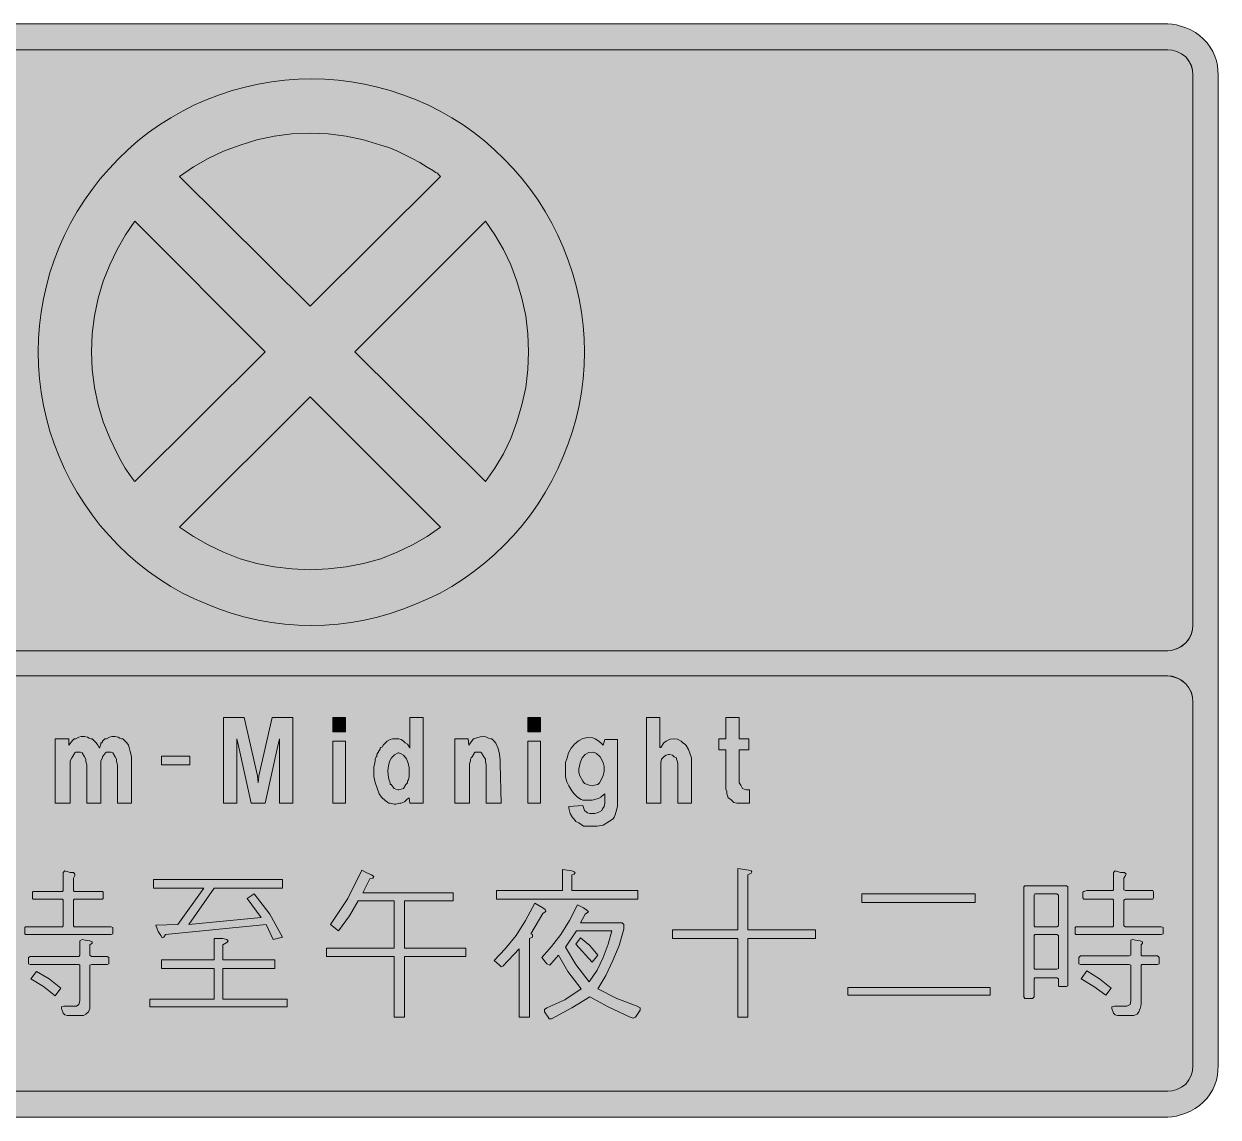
# Model space of a CAD drawing. Header units: metres. Extents: x 76 to 493, y 11 to 261.
# Drawn here: x 219.6 to 493, y 11 to 261.2 of the extents above; entities that cross this region are included whole.
import ezdxf

# ---------------------------------------------------------------- set-up
doc = ezdxf.new("R2010")
doc.units = ezdxf.units.M
for name, color, linetype, true_color in [('FILL_BLACK_000000', 7, 'Continuous', 0x000000), ('FILL_PINK_E1E1E1', 7, 'Continuous', 0xe1e1e1), ('FILL_WHITE_FFFFFF', 7, 'Continuous', 0xffffff), ('FILL_YELLOW_FFFF00', 7, 'Continuous', 0xffff00)]:
    doc.layers.add(name, color=color, linetype=linetype, true_color=true_color)

msp = doc.modelspace()

# ---------------------------------------------------------------- hatches: boundary and pattern name
at = {"layer": 'FILL_BLACK_000000', "true_color": 0x000000}
h = msp.add_hatch(color=7, dxfattribs=at)
h.dxf.hatch_style = 1
h.paths.add_polyline_path([(76.53, 251.76), (76.79, 252.88), (77.15, 253.96), (77.63, 255), (78.22, 255.99), (78.92, 256.91), (79.74, 257.76), (80.58, 258.53), (81.49, 259.21), (82.45, 259.79), (83.48, 260.28), (84.55, 260.67), (85.66, 260.95), (86.82, 261.12), (88.02, 261.18), (481.5, 261.18), (482.48, 261.12), (483.5, 260.93), (485.64, 260.28), (486.79, 259.81), (487.82, 259.22), (488.75, 258.53), (489.6, 257.76), (490.48, 256.81), (491.22, 255.85), (491.83, 254.85), (492.3, 253.8), (492.64, 252.72), (492.86, 251.64), (493.02, 249.48), (493.02, 22.68), (492.86, 20.59), (492.64, 19.47), (492.3, 18.36), (491.83, 17.31), (491.22, 16.31), (490.48, 15.35), (489.6, 14.4), (488.73, 13.63), (487.76, 12.94), (486.71, 12.35), (485.64, 11.88), (483.5, 11.23), (482.48, 11.04), (481.5, 10.98), (88.02, 10.98), (86.94, 11.04), (85.86, 11.23), (83.7, 11.88), (82.63, 12.35), (81.59, 12.94), (80.61, 13.63), (79.74, 14.4), (78.86, 15.35), (78.12, 16.31), (77.51, 17.31), (77.04, 18.36), (76.7, 19.44), (76.48, 20.52), (76.32, 22.68), (76.32, 249.48), (76.37, 250.63), (76.53, 251.76)])
h.paths.add_polyline_path([(85.82, 111.53), (84.78, 110.97), (83.88, 110.16), (83.07, 109.26), (82.51, 108.23), (82.18, 107.12), (82.08, 106.02), (82.08, 22.68), (82.18, 21.6), (82.51, 20.54), (83.07, 19.52), (83.88, 18.54), (84.78, 17.83), (85.82, 17.33), (86.92, 17.02), (88.02, 16.92), (481.5, 16.92), (482.5, 17.02), (483.57, 17.33), (484.64, 17.83), (485.64, 18.54), (486.35, 19.52), (486.86, 20.54), (487.16, 21.6), (487.26, 22.68), (487.26, 106.02), (487.16, 107.12), (486.86, 108.23), (486.35, 109.26), (485.64, 110.16), (484.64, 110.97), (483.57, 111.53), (482.5, 111.86), (481.5, 111.96), (88.02, 111.96), (86.92, 111.86), (85.82, 111.53)], flags=16)
h.paths.add_polyline_path([(483.64, 118.22), (484.66, 118.78), (485.64, 119.52), (486.35, 120.39), (486.86, 121.39), (487.16, 122.48), (487.26, 123.66), (487.26, 249.48), (487.16, 250.56), (486.86, 251.62), (486.35, 252.64), (485.64, 253.62), (484.64, 254.33), (483.57, 254.84), (482.5, 255.14), (481.5, 255.24), (88.02, 255.24), (86.94, 255.2), (85.86, 254.88), (84.8, 254.32), (83.88, 253.62), (83.07, 252.64), (82.51, 251.62), (82.18, 250.56), (82.08, 249.48), (82.08, 123.66), (82.18, 122.56), (82.51, 121.46), (83.07, 120.42), (83.88, 119.52), (84.78, 118.71), (85.82, 118.15), (86.92, 117.82), (88.02, 117.72), (481.5, 117.72), (482.58, 117.85), (483.64, 118.22)], flags=16)
h = msp.add_hatch(color=7, dxfattribs=at)
h.dxf.hatch_style = 1
h.paths.add_polyline_path([(347.86, 183.02), (347.64, 179.95), (347.26, 176.9), (346.73, 173.88), (346.04, 170.89), (345.21, 167.95), (344.22, 165.04), (343.08, 162.18), (341.86, 159.37), (340.49, 156.62), (338.98, 153.94), (337.34, 151.34), (335.58, 148.81), (333.69, 146.39), (331.69, 144.06), (329.58, 141.84), (327.37, 139.73), (325.06, 137.73), (322.65, 135.84), (320.15, 134.08), (317.56, 132.44), (314.87, 130.93), (312.1, 129.56), (309.24, 128.34), (306.38, 127.2), (303.48, 126.21), (300.54, 125.38), (297.56, 124.7), (294.56, 124.16), (291.55, 123.78), (288.52, 123.56), (285.48, 123.48), (282.38, 123.56), (279.31, 123.78), (276.26, 124.16), (273.24, 124.7), (270.25, 125.38), (267.31, 126.21), (264.4, 127.2), (261.54, 128.34), (258.68, 129.56), (255.91, 130.93), (253.22, 132.44), (250.63, 134.08), (248.13, 135.84), (245.72, 137.73), (243.41, 139.73), (241.2, 141.84), (239.09, 144.06), (237.09, 146.39), (235.2, 148.81), (233.44, 151.34), (231.8, 153.94), (230.29, 156.62), (228.92, 159.37), (227.7, 162.18), (226.56, 165.04), (225.57, 167.95), (224.74, 170.89), (224.06, 173.88), (223.52, 176.9), (223.14, 179.95), (222.92, 183.02), (222.84, 186.12), (222.92, 189.16), (223.14, 192.19), (223.52, 195.21), (224.06, 198.23), (224.74, 201.22), (225.57, 204.19), (226.56, 207.14), (227.7, 210.06), (228.92, 212.86), (230.29, 215.59), (231.8, 218.24), (233.44, 220.82), (235.2, 223.3), (237.09, 225.7), (239.09, 228.01), (241.2, 230.22), (243.41, 232.38), (245.72, 234.41), (248.13, 236.3), (250.63, 238.07), (253.22, 239.71), (255.91, 241.23), (258.68, 242.63), (261.54, 243.9), (264.4, 244.98), (267.31, 245.92), (270.25, 246.73), (273.24, 247.39), (276.26, 247.91), (279.31, 248.28), (282.38, 248.5), (285.48, 248.58), (288.52, 248.5), (291.55, 248.28), (294.56, 247.91), (297.56, 247.39), (300.54, 246.73), (303.48, 245.92), (306.38, 244.98), (309.24, 243.9), (312.1, 242.63), (314.87, 241.23), (317.56, 239.71), (320.15, 238.07), (322.65, 236.3), (325.06, 234.41), (327.37, 232.38), (329.58, 230.22), (331.69, 228.01), (333.69, 225.7), (335.58, 223.3), (337.34, 220.82), (338.98, 218.24), (340.49, 215.59), (341.86, 212.86), (343.08, 210.06), (344.22, 207.14), (345.21, 204.19), (346.04, 201.22), (346.73, 198.23), (347.26, 195.21), (347.64, 192.19), (347.86, 189.16), (347.94, 186.12), (347.86, 183.02)])
h = msp.add_hatch(color=7, dxfattribs=at)
h.dxf.hatch_style = 1
h.paths.add_polyline_path([(270, 102.42), (273.06, 89.1), (273.24, 87.48), (273.42, 89.1), (276.48, 102.42), (281.16, 102.42), (281.16, 82.8), (278.1, 82.8), (278.1, 97.56), (277.92, 96.66), (274.86, 82.8), (271.62, 82.8), (268.56, 96.66), (268.38, 97.56), (268.38, 82.8), (265.32, 82.8), (265.32, 102.42), (270, 102.42)])
h = msp.add_hatch(color=7, dxfattribs=at)
h.dxf.hatch_style = 1
h.paths.add_polyline_path([(293.22, 102.42), (293.22, 99.18), (290.34, 99.18), (290.34, 102.42), (293.22, 102.42)])
h = msp.add_hatch(color=7, dxfattribs=at)
h.dxf.hatch_style = 1
h.paths.add_polyline_path([(299.88, 91.8), (300.06, 92.34), (300.06, 92.88), (300.24, 93.42), (300.42, 93.6), (300.42, 93.96), (300.6, 94.32), (300.78, 94.5), (300.78, 94.68), (301.14, 95.22), (301.14, 95.4), (301.32, 95.58), (301.68, 95.76), (301.86, 96.12), (302.76, 97.02), (303.48, 97.38), (304.02, 97.56), (305.46, 97.56), (306, 97.38), (306.54, 97.02), (306.9, 96.66), (307.44, 96.3), (307.8, 95.76), (307.98, 95.4), (307.98, 102.42), (311.04, 102.42), (311.04, 82.8), (307.98, 82.8), (307.8, 84.06), (307.26, 83.7), (306.72, 83.16), (306.36, 82.98), (306, 82.8), (305.64, 82.8), (304.74, 82.62), (304.38, 82.62), (303.48, 82.8), (303.12, 82.8), (302.94, 82.98), (302.76, 83.16), (302.4, 83.34), (301.5, 84.24), (300.96, 84.96), (300.02, 87.59), (299.75, 88.95), (299.7, 90.36), (299.7, 91.26), (299.88, 91.62), (299.88, 91.8)])
h.paths.add_polyline_path([(304.42, 93.87), (303.77, 93.18), (303.32, 92.33), (303.05, 91.36), (302.94, 90.33), (302.99, 89.3), (303.17, 88.33), (303.48, 87.48), (303.48, 87.12), (303.66, 87.12), (304.38, 86.22), (304.74, 86.04), (305.28, 85.86), (305.46, 85.86), (306, 86.04), (306.54, 86.22), (307.08, 87.12), (307.44, 87.48), (307.44, 87.84), (307.62, 88.2), (307.8, 88.92), (307.8, 89.82), (307.78, 90.89), (307.61, 91.97), (307.22, 92.95), (306.54, 93.78), (306, 94.14), (305.46, 94.32), (305.28, 94.32), (304.42, 93.87)], flags=16)
h = msp.add_hatch(color=7, dxfattribs=at)
h.dxf.hatch_style = 1
h.paths.add_polyline_path([(337.86, 102.42), (337.86, 99.18), (334.98, 99.18), (334.98, 102.42), (337.86, 102.42)])
h = msp.add_hatch(color=7, dxfattribs=at)
h.dxf.hatch_style = 1
h.paths.add_polyline_path([(369.18, 92.52), (369, 92.88), (369, 93.24), (368.46, 93.42), (368.1, 93.78), (367.38, 93.96), (367.2, 93.96), (366.66, 93.78), (366.3, 93.6), (365.58, 92.88), (365.4, 92.16), (365.4, 82.8), (362.16, 82.8), (362.16, 102.42), (365.22, 102.42), (365.22, 95.58), (365.4, 95.58), (366.12, 96.66), (366.66, 97.02), (367.53, 97.44), (368.37, 97.58), (369.21, 97.44), (370.08, 97.02), (370.26, 96.84), (370.44, 96.66), (370.87, 96.38), (371.21, 96.02), (371.73, 95.15), (372.42, 93.24), (372.42, 82.8), (369.36, 82.8), (369.36, 91.98), (369.18, 92.52)])
h = msp.add_hatch(color=7, dxfattribs=at)
h.dxf.hatch_style = 1
h.paths.add_polyline_path([(383.4, 102.42), (383.4, 97.56), (385.56, 97.56), (385.56, 95.04), (383.4, 95.04), (383.4, 87.48), (383.76, 86.94), (384.12, 86.22), (384.48, 86.04), (385.02, 85.86), (385.74, 85.86), (385.74, 82.8), (382.86, 82.8), (382.14, 82.98), (381.42, 83.7), (380.88, 84.06), (380.7, 84.6), (380.52, 84.96), (380.52, 85.5), (380.34, 86.04), (380.34, 95.04), (378.72, 95.04), (378.72, 97.56), (380.34, 97.56), (380.34, 102.42), (380.52, 102.42), (383.4, 102.42)])
h = msp.add_hatch(color=7, dxfattribs=at)
h.dxf.hatch_style = 1
h.paths.add_polyline_path([(241.02, 82.8), (241.02, 91.62), (240.84, 92.34), (240.84, 92.88), (240.48, 93.42), (239.94, 94.32), (239.58, 94.5), (238.5, 94.5), (238.32, 94.32), (237.6, 93.42), (237.6, 93.24), (237.24, 92.52), (237.24, 82.8), (234, 82.8), (234, 91.62), (233.82, 92.34), (233.82, 92.88), (233.46, 93.42), (232.92, 94.32), (232.56, 94.5), (231.48, 94.5), (231.3, 94.32), (230.76, 93.42), (230.58, 93.24), (230.22, 92.52), (230.22, 82.8), (226.8, 82.8), (226.8, 97.56), (229.86, 97.56), (229.86, 96.12), (230.76, 97.2), (231.12, 97.56), (231.48, 97.56), (232.2, 97.92), (232.74, 98.1), (233.46, 98.1), (234.18, 97.92), (234.54, 97.74), (234.9, 97.56), (235.26, 97.56), (235.8, 97.02), (236.16, 96.66), (236.52, 96.12), (236.88, 95.4), (237.24, 96.3), (237.24, 96.66), (237.42, 96.66), (237.6, 96.84), (237.6, 97.02), (238.14, 97.56), (238.5, 97.56), (239.22, 97.92), (239.76, 98.1), (240.48, 98.1), (241.2, 97.92), (241.56, 97.74), (241.92, 97.56), (242.28, 97.56), (243.18, 96.66), (243.54, 96.12), (243.72, 95.58), (243.9, 94.68), (244.08, 94.14), (244.26, 93.42), (244.26, 91.8), (244.26, 82.8), (241.02, 82.8)])
h = msp.add_hatch(color=7, dxfattribs=at)
h.dxf.hatch_style = 1
h.paths.add_polyline_path([(293.22, 97.02), (293.22, 82.8), (290.34, 82.8), (290.34, 97.02), (293.22, 97.02)])
h = msp.add_hatch(color=7, dxfattribs=at)
h.dxf.hatch_style = 1
h.paths.add_polyline_path([(321.66, 82.8), (318.24, 82.8), (318.24, 97.56), (321.3, 97.56), (321.48, 96.12), (322.2, 97.2), (322.56, 97.56), (323.32, 97.76), (324.03, 98.03), (324.85, 98.11), (325.37, 98), (325.98, 97.74), (326.52, 97.56), (326.7, 97.56), (327.22, 97.1), (327.64, 96.57), (328.21, 95.37), (328.52, 94.04), (328.68, 92.7), (328.68, 91.8), (328.86, 82.8), (325.44, 82.8), (325.44, 91.62), (325.26, 92.34), (325.26, 92.88), (324.9, 93.42), (324.36, 94.32), (324.18, 94.5), (322.92, 94.5), (322.74, 94.32), (322.2, 93.42), (322.02, 93.24), (321.84, 92.88), (321.84, 92.52), (321.66, 91.8), (321.66, 91.44), (321.66, 91.26), (321.66, 82.8)])
h = msp.add_hatch(color=7, dxfattribs=at)
h.dxf.hatch_style = 1
h.paths.add_polyline_path([(337.86, 97.02), (337.86, 82.8), (334.98, 82.8), (334.98, 97.02), (337.86, 97.02)])
h = msp.add_hatch(color=7, dxfattribs=at)
h.dxf.hatch_style = 1
h.paths.add_polyline_path([(355.5, 97.38), (355.5, 82.08), (354.99, 80.19), (354.76, 79.65), (354.49, 79.28), (353.69, 78.69), (352.26, 77.76), (350.82, 77.58), (347.76, 77.58), (346.68, 78.3), (345.96, 78.66), (345.6, 79.2), (345.24, 79.56), (344.7, 80.46), (344.34, 81.72), (344.34, 82.08), (347.58, 82.26), (347.94, 81.18), (348.3, 80.82), (348.66, 80.64), (349.2, 80.46), (350.28, 80.46), (350.82, 80.64), (351.36, 80.82), (351.9, 81.18), (352.08, 81.54), (352.44, 82.08), (352.62, 82.8), (352.62, 84.96), (351.9, 84.42), (351.72, 84.24), (351.18, 83.88), (349.74, 83.52), (347.58, 83.52), (347.22, 83.7), (346.32, 84.24), (345.6, 84.96), (345.06, 85.68), (344.38, 86.76), (343.89, 87.75), (343.62, 88.83), (343.62, 90.18), (343.62, 92.16), (343.98, 93.24), (344.31, 94.34), (344.87, 95.4), (345.63, 96.35), (346.55, 97.13), (347.58, 97.66), (348.69, 97.89), (349.85, 97.76), (350.43, 97.54), (351, 97.2), (351.72, 96.66), (352.26, 96.12), (352.62, 97.38), (355.5, 97.38)])
h.paths.add_polyline_path([(352.26, 92.16), (351.53, 93.43), (350.69, 94.21), (350.25, 94.43), (349.8, 94.54), (348.92, 94.46), (348.11, 94), (347.42, 93.2), (346.93, 92.09), (346.68, 90.72), (346.68, 89.82), (346.86, 89.1), (347.58, 87.84), (347.94, 87.3), (348.66, 87.12), (349.02, 86.94), (349.74, 86.76), (350.28, 86.94), (351, 87.12), (351.36, 87.48), (351.72, 88.02), (351.9, 88.56), (352.26, 89.1), (352.44, 90.18), (352.44, 91.26), (352.26, 92.16)], flags=16)
h = msp.add_hatch(color=7, dxfattribs=at)
h.dxf.hatch_style = 1
h.paths.add_polyline_path([(257.58, 93.6), (257.58, 91.62), (251.1, 91.62), (251.1, 93.6), (257.58, 93.6)])
h = msp.add_hatch(color=7, dxfattribs=at)
h.dxf.hatch_style = 1
h.paths.add_polyline_path([(239.58, 54.54), (239.94, 54.36), (239.94, 52.92), (239.58, 52.74), (219.96, 52.74), (219.78, 52.92), (219.78, 54.36), (219.96, 54.54), (228.42, 54.54), (228.6, 54.72), (228.6, 60.66), (228.42, 60.84), (221.76, 60.84), (221.58, 61.02), (221.58, 62.46), (221.76, 62.64), (228.42, 62.64), (228.6, 62.82), (228.6, 66.96), (228.96, 67.32), (230.22, 66.96), (230.94, 66.96), (231.3, 66.6), (231.3, 66.24), (230.94, 65.7), (230.94, 62.82), (231.12, 62.64), (237.6, 62.64), (237.78, 62.46), (237.78, 61.02), (237.6, 60.84), (231.12, 60.84), (230.94, 60.66), (230.94, 54.72), (231.12, 54.54), (239.58, 54.54)])
h = msp.add_hatch(color=7, dxfattribs=at)
h.dxf.hatch_style = 1
h.paths.add_polyline_path([(306.72, 33.84), (304.38, 33.84), (304.38, 47.7), (288.9, 47.7), (288.9, 49.68), (304.38, 49.68), (304.38, 60.48), (296.1, 60.48), (294.12, 57.06), (291.6, 53.64), (289.8, 55.08), (293.76, 61.02), (297, 67.5), (298.26, 66.78), (299.16, 66.42), (299.7, 66.06), (299.52, 65.7), (298.8, 65.52), (297.18, 62.28), (317.88, 62.28), (317.88, 60.48), (306.72, 60.48), (306.72, 49.68), (320.76, 49.68), (320.76, 47.7), (306.72, 47.7), (306.72, 33.84)])
h = msp.add_hatch(color=7, dxfattribs=at)
h.dxf.hatch_style = 1
h.paths.add_polyline_path([(327.78, 62.82), (342.9, 62.82), (342.9, 67.68), (345.06, 67.32), (345.6, 67.14), (345.78, 66.96), (345.6, 66.6), (345.06, 66.42), (345.06, 62.82), (360.18, 62.82), (360.18, 60.84), (327.78, 60.84), (327.78, 62.82)])
h = msp.add_hatch(color=7, dxfattribs=at)
h.dxf.hatch_style = 1
h.paths.add_polyline_path([(383.04, 51.84), (368.1, 51.84), (368.1, 53.82), (383.04, 53.82), (383.04, 67.86), (385.56, 67.5), (386.1, 67.32), (386.28, 67.14), (386.1, 66.78), (385.38, 66.42), (385.38, 53.82), (400.86, 53.82), (400.86, 51.84), (385.38, 51.84), (385.38, 33.84), (383.04, 33.84), (383.04, 51.84)])
h = msp.add_hatch(color=7, dxfattribs=at)
h.dxf.hatch_style = 1
h.paths.add_polyline_path([(480.06, 54.54), (480.42, 54.36), (480.42, 52.92), (480.06, 52.74), (460.44, 52.74), (460.26, 52.92), (460.26, 54.36), (460.44, 54.54), (468.9, 54.54), (469.08, 54.72), (469.08, 60.66), (468.9, 60.84), (462.24, 60.84), (462.06, 61.2), (462.06, 62.46), (462.24, 62.64), (462.96, 62.82), (468.9, 62.82), (469.08, 63), (469.08, 66.96), (469.44, 67.32), (470.7, 66.96), (471.6, 66.96), (471.96, 66.6), (471.78, 66.24), (471.42, 65.7), (471.42, 63), (471.78, 62.82), (478.08, 62.82), (478.26, 62.46), (478.26, 61.2), (478.08, 60.84), (471.78, 60.84), (471.42, 60.66), (471.42, 54.72), (471.78, 54.54), (480.06, 54.54)])
h = msp.add_hatch(color=7, dxfattribs=at)
h.dxf.hatch_style = 1
h.paths.add_polyline_path([(272.34, 62.1), (275.94, 57.42), (278.82, 52.2), (276.66, 51.66), (275.04, 55.08), (252, 52.74), (251.64, 52.2), (251.28, 52.02), (250.92, 52.56), (250.38, 53.46), (249.84, 54.9), (254.88, 55.08), (260.82, 63.36), (249.3, 63.36), (249.3, 65.34), (278.82, 65.34), (278.82, 63.36), (263.16, 63.36), (257.4, 55.08), (273.96, 56.7), (270.72, 61.02), (272.34, 62.1)])
h = msp.add_hatch(color=7, dxfattribs=at)
h.dxf.hatch_style = 1
h.paths.add_polyline_path([(450.9, 38.52), (450.54, 38.16), (448.74, 38.16), (448.56, 38.52), (448.56, 63.72), (448.74, 63.9), (458.28, 63.9), (458.64, 63.72), (458.64, 41.04), (458.28, 40.86), (456.66, 40.86), (456.48, 41.04), (456.48, 42.66), (456.12, 42.84), (451.08, 42.84), (450.9, 42.66), (450.9, 38.52)])
h.paths.add_polyline_path([(451.08, 44.82), (456.12, 44.82), (456.48, 45), (456.48, 52.56), (456.12, 52.74), (451.08, 52.74), (450.9, 52.56), (450.9, 45), (451.08, 44.82)], flags=16)
h.paths.add_polyline_path([(451.08, 62.1), (450.9, 61.74), (450.9, 54.72), (451.08, 54.54), (456.12, 54.54), (456.48, 54.72), (456.48, 61.74), (456.12, 62.1), (451.08, 62.1)], flags=16)
h = msp.add_hatch(color=7, dxfattribs=at)
h.dxf.hatch_style = 1
h.paths.add_polyline_path([(437.4, 62.1), (437.4, 60.12), (411.48, 60.12), (411.48, 62.1), (437.4, 62.1)])
h = msp.add_hatch(color=7, dxfattribs=at)
h.dxf.hatch_style = 1
h.paths.add_polyline_path([(333, 33.84), (333, 49.5), (329.22, 45.54), (328.86, 45.36), (328.5, 45.72), (327.24, 46.8), (329.76, 49.5), (332.28, 52.56), (334.44, 55.98), (336.6, 59.94), (338.4, 58.86), (338.94, 58.5), (339.12, 58.14), (338.94, 57.96), (338.4, 57.6), (335.7, 52.92), (336.06, 52.74), (336.06, 52.2), (335.34, 51.84), (335.34, 33.84), (333, 33.84)])
h = msp.add_hatch(color=7, dxfattribs=at)
h.dxf.hatch_style = 1
h.paths.add_polyline_path([(339.3, 36), (343.44, 37.8), (347.22, 40.32), (344.16, 44.28), (342, 48.06), (340.02, 45.72), (339.3, 46.08), (338.22, 47.52), (340.38, 50.04), (342.54, 52.74), (344.52, 55.98), (346.32, 59.58), (347.76, 58.86), (348.48, 58.32), (348.84, 57.96), (348.66, 57.78), (348.12, 57.42), (347.04, 55.44), (356.58, 55.44), (356.94, 55.08), (356.94, 54), (355.86, 50.22), (354.42, 46.8), (352.8, 43.38), (351, 40.32), (355.32, 38.16), (360, 36.36), (360.72, 36), (360.72, 35.46), (359.64, 33.84), (359.1, 33.66), (358.38, 33.84), (353.34, 36.18), (349.2, 38.52), (345.06, 36), (340.38, 33.48), (339.84, 33.48), (339.66, 33.84), (338.76, 35.1), (338.76, 35.64), (339.3, 36)])
h.paths.add_polyline_path([(345.96, 45.9), (349.02, 41.94), (350.82, 44.64), (352.26, 47.52), (353.34, 50.58), (354.24, 53.64), (346.14, 53.64), (343.62, 49.86), (345.96, 45.9)], flags=16)
h = msp.add_hatch(color=7, dxfattribs=at)
h.dxf.hatch_style = 1
h.paths.add_polyline_path([(349.2, 50.22), (351, 48.06), (349.74, 46.44), (345.96, 50.58), (347.04, 52.02), (349.2, 50.22)])
h = msp.add_hatch(color=7, dxfattribs=at)
h.dxf.hatch_style = 1
h.paths.add_polyline_path([(234.72, 45.72), (234.72, 35.82), (234.36, 35.1), (233.82, 34.56), (233.28, 34.2), (229.5, 34.2), (228.96, 34.38), (228.6, 34.74), (228.24, 35.82), (228.24, 36.18), (228.78, 36.36), (231.66, 36.36), (232.2, 36.72), (232.38, 37.62), (232.38, 45.72), (232.2, 45.9), (221.04, 45.9), (220.68, 46.08), (220.68, 47.52), (221.04, 47.7), (232.2, 47.7), (232.38, 48.06), (232.38, 51.3), (232.92, 51.66), (233.64, 51.48), (234.72, 51.3), (235.26, 51.12), (235.26, 50.76), (234.72, 50.4), (234.72, 48.06), (235.08, 47.7), (238.68, 47.7), (239.04, 47.52), (239.04, 46.08), (238.68, 45.9), (235.08, 45.9), (234.72, 45.72)])
h = msp.add_hatch(color=7, dxfattribs=at)
h.dxf.hatch_style = 1
h.paths.add_polyline_path([(265.14, 37.98), (279.9, 37.98), (279.9, 36.18), (248.4, 36.18), (248.4, 37.98), (263.16, 37.98), (263.16, 45), (251.1, 45), (251.1, 46.98), (263.16, 46.98), (263.16, 51.84), (265.14, 51.84), (266.04, 51.66), (266.4, 51.3), (266.04, 50.94), (265.14, 50.4), (265.14, 46.98), (277.02, 46.98), (277.02, 45), (265.14, 45), (265.14, 37.98)])
h = msp.add_hatch(color=7, dxfattribs=at)
h.dxf.hatch_style = 1
h.paths.add_polyline_path([(473.04, 45.72), (472.68, 45.9), (461.52, 45.9), (461.16, 46.08), (461.16, 47.52), (461.52, 47.88), (472.68, 47.88), (473.04, 48.06), (473.04, 51.48), (473.4, 51.66), (474.12, 51.48), (475.2, 51.3), (475.74, 51.12), (475.74, 50.76), (475.38, 50.4), (475.38, 48.06), (475.56, 47.88), (479.16, 47.88), (479.52, 47.52), (479.52, 46.08), (479.16, 45.9), (475.56, 45.9), (475.38, 45.72), (475.38, 36.72), (475.2, 35.82), (474.84, 35.1), (474.48, 34.56), (473.76, 34.2), (469.98, 34.2), (469.44, 34.38), (469.08, 34.74), (468.72, 35.82), (468.72, 36.18), (469.26, 36.36), (472.14, 36.36), (472.86, 36.72), (473.04, 37.62), (473.04, 45.72)])
h = msp.add_hatch(color=7, dxfattribs=at)
h.dxf.hatch_style = 1
h.paths.add_polyline_path([(224.1, 40.86), (221.22, 42.66), (222.48, 44.28), (225.36, 42.66), (228.06, 40.5), (226.8, 38.7), (224.1, 40.86)])
h = msp.add_hatch(color=7, dxfattribs=at)
h.dxf.hatch_style = 1
h.paths.add_polyline_path([(461.7, 42.66), (462.96, 44.46), (465.84, 42.66), (468.54, 40.5), (467.28, 38.88), (464.58, 40.86), (461.7, 42.66)])
h = msp.add_hatch(color=7, dxfattribs=at)
h.dxf.hatch_style = 1
h.paths.add_polyline_path([(440.82, 40.68), (440.82, 38.88), (408.24, 38.88), (408.24, 40.68), (440.82, 40.68)])
at = {"layer": 'FILL_PINK_E1E1E1', "true_color": 0xe1e1e1}
h = msp.add_hatch(color=7, dxfattribs=at)
h.dxf.hatch_style = 1
h.paths.add_polyline_path([(255.24, 226.26), (258.42, 228.45), (261.77, 230.4), (265.31, 232.08), (269.1, 233.46), (272.94, 234.64), (276.91, 235.49), (280.97, 235.99), (285.12, 236.16), (289.27, 235.99), (293.36, 235.49), (297.37, 234.64), (301.32, 233.46), (303.18, 232.86), (304.99, 232.13), (308.52, 230.4), (310.23, 229.48), (311.94, 228.42), (313.38, 227.52), (313.83, 227.18), (314.28, 226.98), (314.64, 226.62), (315, 226.26), (285.12, 196.56), (255.24, 226.26)])
h = msp.add_hatch(color=7, dxfattribs=at)
h.dxf.hatch_style = 1
h.paths.add_polyline_path([(244.98, 156.42), (244.8, 156.6), (244.8, 156.78), (244.55, 156.96), (244.44, 157.14), (243.9, 157.86), (242.82, 159.48), (241.85, 161.1), (241.02, 162.72), (239.27, 166.34), (237.78, 170.1), (236.6, 173.97), (235.76, 177.98), (235.25, 182.05), (235.08, 186.12), (235.25, 190.27), (235.76, 194.36), (236.6, 198.37), (237.78, 202.32), (239.26, 206.03), (240.98, 209.57), (242.89, 212.9), (244.98, 216), (274.86, 186.12), (244.98, 156.42)])
h = msp.add_hatch(color=7, dxfattribs=at)
h.dxf.hatch_style = 1
h.paths.add_polyline_path([(325.26, 216), (327.45, 212.9), (329.4, 209.57), (331.08, 206.03), (332.46, 202.32), (333.64, 198.37), (334.49, 194.36), (334.99, 190.27), (335.16, 186.12), (334.99, 182.05), (334.49, 177.98), (333.64, 173.97), (332.46, 170.1), (331.08, 166.32), (329.4, 162.79), (327.45, 159.49), (325.26, 156.42), (295.38, 186.12), (325.26, 216)])
h = msp.add_hatch(color=7, dxfattribs=at)
h.dxf.hatch_style = 1
h.paths.add_polyline_path([(315, 145.98), (311.9, 143.89), (308.57, 141.98), (305.03, 140.26), (301.32, 138.78), (297.37, 137.7), (293.36, 136.91), (289.27, 136.43), (285.12, 136.26), (280.97, 136.43), (276.91, 136.91), (272.94, 137.7), (269.1, 138.78), (265.31, 140.26), (261.77, 141.98), (258.42, 143.89), (255.24, 145.98), (285.12, 175.86), (315, 145.98)])
at = {"layer": 'FILL_WHITE_FFFFFF', "true_color": 0xffffff}
h = msp.add_hatch(color=7, dxfattribs=at)
h.dxf.hatch_style = 1
h.paths.add_polyline_path([(482.44, 111.83), (483.66, 111.42), (484.17, 111.22), (484.65, 110.93), (485.64, 110.16), (486.34, 109.24), (486.9, 108.18), (487.15, 107.1), (487.26, 106.02), (487.26, 22.68), (487.16, 21.6), (486.86, 20.54), (486.35, 19.52), (485.64, 18.54), (484.64, 17.83), (483.57, 17.33), (482.5, 17.02), (481.5, 16.92), (88.02, 16.92), (86.92, 17.02), (85.82, 17.33), (84.78, 17.83), (83.88, 18.54), (83.07, 19.52), (82.51, 20.54), (82.18, 21.6), (82.08, 22.68), (82.08, 106.02), (82.18, 107.12), (82.51, 108.23), (83.07, 109.26), (83.88, 110.16), (84.78, 110.97), (85.82, 111.53), (86.92, 111.86), (88.02, 111.96), (481.5, 111.96), (482.44, 111.83)])
at = {"layer": 'FILL_YELLOW_FFFF00', "true_color": 0xffff00}
h = msp.add_hatch(color=7, dxfattribs=at)
h.dxf.hatch_style = 1
h.paths.add_polyline_path([(88.02, 117.72), (86.92, 117.82), (85.82, 118.15), (84.78, 118.71), (83.88, 119.52), (83.07, 120.42), (82.51, 121.46), (82.18, 122.56), (82.08, 123.66), (82.08, 249.48), (82.19, 250.56), (82.44, 251.64), (83.03, 252.7), (83.4, 253.18), (83.88, 253.62), (84.8, 254.32), (85.86, 254.88), (86.94, 255.2), (88.02, 255.24), (481.5, 255.24), (482.5, 255.14), (483.57, 254.84), (484.64, 254.33), (485.64, 253.62), (486.34, 252.7), (486.9, 251.64), (487.15, 250.56), (487.26, 249.48), (487.26, 123.66), (487.16, 122.56), (486.85, 121.46), (486.35, 120.42), (485.64, 119.52), (484.64, 118.71), (483.57, 118.15), (482.5, 117.82), (481.5, 117.72), (88.02, 117.72)])

# ---------------------------------------------------------------- linework, layer by layer
at = {"layer": 'FILL_BLACK_000000', "lineweight": 0, "true_color": 0x000000}
for points in [[(88.02, 261.18), (481.5, 261.18), (482.48, 261.12), (483.5, 260.93), (485.64, 260.28), (486.79, 259.81), (487.82, 259.22), (488.75, 258.53), (489.6, 257.76), (490.48, 256.81), (491.22, 255.85), (491.83, 254.85), (492.3, 253.8), (492.64, 252.72), (492.86, 251.64), (493.02, 249.48), (493.02, 22.68), (492.86, 20.59), (492.64, 19.47), (492.3, 18.36), (491.83, 17.31), (491.22, 16.31), (490.48, 15.35), (489.6, 14.4), (488.73, 13.63), (487.76, 12.94), (486.71, 12.35), (485.64, 11.88), (483.5, 11.23), (482.48, 11.04), (481.5, 10.98), (88.02, 10.98)], [(88.02, 117.72), (481.5, 117.72), (482.58, 117.85), (483.64, 118.22), (484.66, 118.78), (485.64, 119.52), (486.35, 120.39), (486.86, 121.39), (487.16, 122.48), (487.26, 123.66), (487.26, 249.48), (487.16, 250.56), (486.86, 251.62), (486.35, 252.64), (485.64, 253.62), (484.64, 254.33), (483.57, 254.84), (482.5, 255.14), (481.5, 255.24), (88.02, 255.24)], [(88.02, 16.92), (481.5, 16.92), (482.5, 17.02), (483.57, 17.33), (484.64, 17.83), (485.64, 18.54), (486.35, 19.52), (486.86, 20.54), (487.16, 21.6), (487.26, 22.68), (487.26, 106.02), (487.16, 107.12), (486.86, 108.23), (486.35, 109.26), (485.64, 110.16), (484.64, 110.97), (483.57, 111.53), (482.5, 111.86), (481.5, 111.96), (88.02, 111.96)]]:
    msp.add_lwpolyline(points, dxfattribs=at)
for points in [[(347.86, 183.02), (347.64, 179.95), (347.26, 176.9), (346.73, 173.88), (346.04, 170.89), (345.21, 167.95), (344.22, 165.04), (343.08, 162.18), (341.86, 159.37), (340.49, 156.62), (338.98, 153.94), (337.34, 151.34), (335.58, 148.81), (333.69, 146.39), (331.69, 144.06), (329.58, 141.84), (327.37, 139.73), (325.06, 137.73), (322.65, 135.84), (320.15, 134.08), (317.56, 132.44), (314.87, 130.93), (312.1, 129.56), (309.24, 128.34), (306.38, 127.2), (303.48, 126.21), (300.54, 125.38), (297.56, 124.7), (294.56, 124.16), (291.55, 123.78), (288.52, 123.56), (285.48, 123.48), (282.38, 123.56), (279.31, 123.78), (276.26, 124.16), (273.24, 124.7), (270.25, 125.38), (267.31, 126.21), (264.4, 127.2), (261.54, 128.34), (258.68, 129.56), (255.91, 130.93), (253.22, 132.44), (250.63, 134.08), (248.13, 135.84), (245.72, 137.73), (243.41, 139.73), (241.2, 141.84), (239.09, 144.06), (237.09, 146.39), (235.2, 148.81), (233.44, 151.34), (231.8, 153.94), (230.29, 156.62), (228.92, 159.37), (227.7, 162.18), (226.56, 165.04), (225.57, 167.95), (224.74, 170.89), (224.06, 173.88), (223.52, 176.9), (223.14, 179.95), (222.92, 183.02), (222.84, 186.12), (222.92, 189.16), (223.14, 192.19), (223.52, 195.21), (224.06, 198.23), (224.74, 201.22), (225.57, 204.19), (226.56, 207.14), (227.7, 210.06), (228.92, 212.86), (230.29, 215.59), (231.8, 218.24), (233.44, 220.82), (235.2, 223.3), (237.09, 225.7), (239.09, 228.01), (241.2, 230.22), (243.41, 232.38), (245.72, 234.41), (248.13, 236.3), (250.63, 238.07), (253.22, 239.71), (255.91, 241.23), (258.68, 242.63), (261.54, 243.9), (264.4, 244.98), (267.31, 245.92), (270.25, 246.73), (273.24, 247.39), (276.26, 247.91), (279.31, 248.28), (282.38, 248.5), (285.48, 248.58), (288.52, 248.5), (291.55, 248.28), (294.56, 247.91), (297.56, 247.39), (300.54, 246.73), (303.48, 245.92), (306.38, 244.98), (309.24, 243.9), (312.1, 242.63), (314.87, 241.23), (317.56, 239.71), (320.15, 238.07), (322.65, 236.3), (325.06, 234.41), (327.37, 232.38), (329.58, 230.22), (331.69, 228.01), (333.69, 225.7), (335.58, 223.3), (337.34, 220.82), (338.98, 218.24), (340.49, 215.59), (341.86, 212.86), (343.08, 210.06), (344.22, 207.14), (345.21, 204.19), (346.04, 201.22), (346.73, 198.23), (347.26, 195.21), (347.64, 192.19), (347.86, 189.16), (347.94, 186.12)], [(270, 102.42), (273.06, 89.1), (273.24, 87.48), (273.42, 89.1), (276.48, 102.42), (281.16, 102.42), (281.16, 82.8), (278.1, 82.8), (278.1, 97.56), (277.92, 96.66), (274.86, 82.8), (271.62, 82.8), (268.56, 96.66), (268.38, 97.56), (268.38, 82.8), (265.32, 82.8), (265.32, 102.42)], [(293.22, 102.42), (293.22, 99.18), (290.34, 99.18), (290.34, 102.42)], [(299.88, 91.8), (300.06, 92.34), (300.06, 92.88), (300.24, 93.42), (300.42, 93.6), (300.42, 93.96), (300.6, 94.32), (300.78, 94.5), (300.78, 94.68), (301.14, 95.22), (301.14, 95.4), (301.32, 95.58), (301.68, 95.76), (301.86, 96.12), (302.76, 97.02), (303.48, 97.38), (304.02, 97.56), (305.46, 97.56), (306, 97.38), (306.54, 97.02), (306.9, 96.66), (307.44, 96.3), (307.8, 95.76), (307.98, 95.4), (307.98, 102.42), (311.04, 102.42), (311.04, 82.8), (307.98, 82.8), (307.8, 84.06), (307.26, 83.7), (306.72, 83.16), (306.36, 82.98), (306, 82.8), (305.64, 82.8), (304.74, 82.62), (304.38, 82.62), (303.48, 82.8), (303.12, 82.8), (302.94, 82.98), (302.76, 83.16), (302.4, 83.34), (301.5, 84.24), (300.96, 84.96), (300.02, 87.59), (299.75, 88.95), (299.7, 90.36), (299.7, 91.26), (299.88, 91.62)], [(337.86, 102.42), (337.86, 99.18), (334.98, 99.18), (334.98, 102.42)], [(369.18, 92.52), (369, 92.88), (369, 93.24), (368.46, 93.42), (368.1, 93.78), (367.38, 93.96), (367.2, 93.96), (366.66, 93.78), (366.3, 93.6), (365.58, 92.88), (365.4, 92.16), (365.4, 82.8), (362.16, 82.8), (362.16, 102.42), (365.22, 102.42), (365.22, 95.58), (365.4, 95.58), (366.12, 96.66), (366.66, 97.02), (367.53, 97.44), (368.37, 97.58), (369.21, 97.44), (370.08, 97.02), (370.26, 96.84), (370.44, 96.66), (370.87, 96.38), (371.21, 96.02), (371.73, 95.15), (372.42, 93.24), (372.42, 82.8), (369.36, 82.8), (369.36, 91.98)], [(383.4, 102.42), (383.4, 97.56), (385.56, 97.56), (385.56, 95.04), (383.4, 95.04), (383.4, 87.48), (383.76, 86.94), (384.12, 86.22), (384.48, 86.04), (385.02, 85.86), (385.74, 85.86), (385.74, 82.8), (382.86, 82.8), (382.14, 82.98), (381.42, 83.7), (380.88, 84.06), (380.7, 84.6), (380.52, 84.96), (380.52, 85.5), (380.34, 86.04), (380.34, 95.04), (378.72, 95.04), (378.72, 97.56), (380.34, 97.56), (380.34, 102.42), (380.52, 102.42)], [(241.02, 82.8), (241.02, 91.62), (240.84, 92.34), (240.84, 92.88), (240.48, 93.42), (239.94, 94.32), (239.58, 94.5), (238.5, 94.5), (238.32, 94.32), (237.6, 93.42), (237.6, 93.24), (237.24, 92.52), (237.24, 82.8), (234, 82.8), (234, 91.62), (233.82, 92.34), (233.82, 92.88), (233.46, 93.42), (232.92, 94.32), (232.56, 94.5), (231.48, 94.5), (231.3, 94.32), (230.76, 93.42), (230.58, 93.24), (230.22, 92.52), (230.22, 82.8), (226.8, 82.8), (226.8, 97.56), (229.86, 97.56), (229.86, 96.12), (230.76, 97.2), (231.12, 97.56), (231.48, 97.56), (232.2, 97.92), (232.74, 98.1), (233.46, 98.1), (234.18, 97.92), (234.54, 97.74), (234.9, 97.56), (235.26, 97.56), (235.8, 97.02), (236.16, 96.66), (236.52, 96.12), (236.88, 95.4), (237.24, 96.3), (237.24, 96.66), (237.42, 96.66), (237.6, 96.84), (237.6, 97.02), (238.14, 97.56), (238.5, 97.56), (239.22, 97.92), (239.76, 98.1), (240.48, 98.1), (241.2, 97.92), (241.56, 97.74), (241.92, 97.56), (242.28, 97.56), (243.18, 96.66), (243.54, 96.12), (243.72, 95.58), (243.9, 94.68), (244.08, 94.14), (244.26, 93.42), (244.26, 91.8), (244.26, 82.8)], [(293.22, 97.02), (293.22, 82.8), (290.34, 82.8), (290.34, 97.02)], [(321.66, 82.8), (318.24, 82.8), (318.24, 97.56), (321.3, 97.56), (321.48, 96.12), (322.2, 97.2), (322.56, 97.56), (323.32, 97.76), (324.03, 98.03), (324.85, 98.11), (325.37, 98), (325.98, 97.74), (326.52, 97.56), (326.7, 97.56), (327.22, 97.1), (327.64, 96.57), (328.21, 95.37), (328.52, 94.04), (328.68, 92.7), (328.68, 91.8), (328.86, 82.8), (325.44, 82.8), (325.44, 91.62), (325.26, 92.34), (325.26, 92.88), (324.9, 93.42), (324.36, 94.32), (324.18, 94.5), (322.92, 94.5), (322.74, 94.32), (322.2, 93.42), (322.02, 93.24), (321.84, 92.88), (321.84, 92.52), (321.66, 91.8), (321.66, 91.44), (321.66, 91.26)], [(337.86, 97.02), (337.86, 82.8), (334.98, 82.8), (334.98, 97.02)], [(355.5, 97.38), (355.5, 82.08), (354.99, 80.19), (354.76, 79.65), (354.49, 79.28), (353.69, 78.69), (352.26, 77.76), (350.82, 77.58), (347.76, 77.58), (346.68, 78.3), (345.96, 78.66), (345.6, 79.2), (345.24, 79.56), (344.7, 80.46), (344.34, 81.72), (344.34, 82.08), (347.58, 82.26), (347.94, 81.18), (348.3, 80.82), (348.66, 80.64), (349.2, 80.46), (350.28, 80.46), (350.82, 80.64), (351.36, 80.82), (351.9, 81.18), (352.08, 81.54), (352.44, 82.08), (352.62, 82.8), (352.62, 84.96), (351.9, 84.42), (351.72, 84.24), (351.18, 83.88), (349.74, 83.52), (347.58, 83.52), (347.22, 83.7), (346.32, 84.24), (345.6, 84.96), (345.06, 85.68), (344.38, 86.76), (343.89, 87.75), (343.62, 88.83), (343.62, 90.18), (343.62, 92.16), (343.98, 93.24), (344.31, 94.34), (344.87, 95.4), (345.63, 96.35), (346.55, 97.13), (347.58, 97.66), (348.69, 97.89), (349.85, 97.76), (350.43, 97.54), (351, 97.2), (351.72, 96.66), (352.26, 96.12), (352.62, 97.38)], [(257.58, 93.6), (257.58, 91.62), (251.1, 91.62), (251.1, 93.6)], [(304.42, 93.87), (303.77, 93.18), (303.32, 92.33), (303.05, 91.36), (302.94, 90.33), (302.99, 89.3), (303.17, 88.33), (303.48, 87.48), (303.48, 87.12), (303.66, 87.12), (304.38, 86.22), (304.74, 86.04), (305.28, 85.86), (305.46, 85.86), (306, 86.04), (306.54, 86.22), (307.08, 87.12), (307.44, 87.48), (307.44, 87.84), (307.62, 88.2), (307.8, 88.92), (307.8, 89.82), (307.78, 90.89), (307.61, 91.97), (307.22, 92.95), (306.54, 93.78), (306, 94.14), (305.46, 94.32), (305.28, 94.32)], [(352.26, 92.16), (351.53, 93.43), (350.69, 94.21), (350.25, 94.43), (349.8, 94.54), (348.92, 94.46), (348.11, 94), (347.42, 93.2), (346.93, 92.09), (346.68, 90.72), (346.68, 89.82), (346.86, 89.1), (347.58, 87.84), (347.94, 87.3), (348.66, 87.12), (349.02, 86.94), (349.74, 86.76), (350.28, 86.94), (351, 87.12), (351.36, 87.48), (351.72, 88.02), (351.9, 88.56), (352.26, 89.1), (352.44, 90.18), (352.44, 91.26)], [(239.58, 54.54), (239.94, 54.36), (239.94, 52.92), (239.58, 52.74), (219.96, 52.74), (219.78, 52.92), (219.78, 54.36), (219.96, 54.54), (228.42, 54.54), (228.6, 54.72), (228.6, 60.66), (228.42, 60.84), (221.76, 60.84), (221.58, 61.02), (221.58, 62.46), (221.76, 62.64), (228.42, 62.64), (228.6, 62.82), (228.6, 66.96), (228.96, 67.32), (230.22, 66.96), (230.94, 66.96), (231.3, 66.6), (231.3, 66.24), (230.94, 65.7), (230.94, 62.82), (231.12, 62.64), (237.6, 62.64), (237.78, 62.46), (237.78, 61.02), (237.6, 60.84), (231.12, 60.84), (230.94, 60.66), (230.94, 54.72), (231.12, 54.54)], [(306.72, 33.84), (304.38, 33.84), (304.38, 47.7), (288.9, 47.7), (288.9, 49.68), (304.38, 49.68), (304.38, 60.48), (296.1, 60.48), (294.12, 57.06), (291.6, 53.64), (289.8, 55.08), (293.76, 61.02), (297, 67.5), (298.26, 66.78), (299.16, 66.42), (299.7, 66.06), (299.52, 65.7), (298.8, 65.52), (297.18, 62.28), (317.88, 62.28), (317.88, 60.48), (306.72, 60.48), (306.72, 49.68), (320.76, 49.68), (320.76, 47.7), (306.72, 47.7)], [(327.78, 62.82), (342.9, 62.82), (342.9, 67.68), (345.06, 67.32), (345.6, 67.14), (345.78, 66.96), (345.6, 66.6), (345.06, 66.42), (345.06, 62.82), (360.18, 62.82), (360.18, 60.84), (327.78, 60.84)], [(383.04, 51.84), (368.1, 51.84), (368.1, 53.82), (383.04, 53.82), (383.04, 67.86), (385.56, 67.5), (386.1, 67.32), (386.28, 67.14), (386.1, 66.78), (385.38, 66.42), (385.38, 53.82), (400.86, 53.82), (400.86, 51.84), (385.38, 51.84), (385.38, 33.84), (383.04, 33.84)], [(480.06, 54.54), (480.42, 54.36), (480.42, 52.92), (480.06, 52.74), (460.44, 52.74), (460.26, 52.92), (460.26, 54.36), (460.44, 54.54), (468.9, 54.54), (469.08, 54.72), (469.08, 60.66), (468.9, 60.84), (462.24, 60.84), (462.06, 61.2), (462.06, 62.46), (462.24, 62.64), (462.96, 62.82), (468.9, 62.82), (469.08, 63), (469.08, 66.96), (469.44, 67.32), (470.7, 66.96), (471.6, 66.96), (471.96, 66.6), (471.78, 66.24), (471.42, 65.7), (471.42, 63), (471.78, 62.82), (478.08, 62.82), (478.26, 62.46), (478.26, 61.2), (478.08, 60.84), (471.78, 60.84), (471.42, 60.66), (471.42, 54.72), (471.78, 54.54)], [(272.34, 62.1), (275.94, 57.42), (278.82, 52.2), (276.66, 51.66), (275.04, 55.08), (252, 52.74), (251.64, 52.2), (251.28, 52.02), (250.92, 52.56), (250.38, 53.46), (249.84, 54.9), (254.88, 55.08), (260.82, 63.36), (249.3, 63.36), (249.3, 65.34), (278.82, 65.34), (278.82, 63.36), (263.16, 63.36), (257.4, 55.08), (273.96, 56.7), (270.72, 61.02)], [(450.9, 38.52), (450.54, 38.16), (448.74, 38.16), (448.56, 38.52), (448.56, 63.72), (448.74, 63.9), (458.28, 63.9), (458.64, 63.72), (458.64, 41.04), (458.28, 40.86), (456.66, 40.86), (456.48, 41.04), (456.48, 42.66), (456.12, 42.84), (451.08, 42.84), (450.9, 42.66)], [(437.4, 62.1), (437.4, 60.12), (411.48, 60.12), (411.48, 62.1)], [(451.08, 62.1), (450.9, 61.74), (450.9, 54.72), (451.08, 54.54), (456.12, 54.54), (456.48, 54.72), (456.48, 61.74), (456.12, 62.1)], [(333, 33.84), (333, 49.5), (329.22, 45.54), (328.86, 45.36), (328.5, 45.72), (327.24, 46.8), (329.76, 49.5), (332.28, 52.56), (334.44, 55.98), (336.6, 59.94), (338.4, 58.86), (338.94, 58.5), (339.12, 58.14), (338.94, 57.96), (338.4, 57.6), (335.7, 52.92), (336.06, 52.74), (336.06, 52.2), (335.34, 51.84), (335.34, 33.84)], [(339.3, 36), (343.44, 37.8), (347.22, 40.32), (344.16, 44.28), (342, 48.06), (340.02, 45.72), (339.3, 46.08), (338.22, 47.52), (340.38, 50.04), (342.54, 52.74), (344.52, 55.98), (346.32, 59.58), (347.76, 58.86), (348.48, 58.32), (348.84, 57.96), (348.66, 57.78), (348.12, 57.42), (347.04, 55.44), (356.58, 55.44), (356.94, 55.08), (356.94, 54), (355.86, 50.22), (354.42, 46.8), (352.8, 43.38), (351, 40.32), (355.32, 38.16), (360, 36.36), (360.72, 36), (360.72, 35.46), (359.64, 33.84), (359.1, 33.66), (358.38, 33.84), (353.34, 36.18), (349.2, 38.52), (345.06, 36), (340.38, 33.48), (339.84, 33.48), (339.66, 33.84), (338.76, 35.1), (338.76, 35.64)], [(345.96, 45.9), (349.02, 41.94), (350.82, 44.64), (352.26, 47.52), (353.34, 50.58), (354.24, 53.64), (346.14, 53.64), (343.62, 49.86)], [(349.2, 50.22), (351, 48.06), (349.74, 46.44), (345.96, 50.58), (347.04, 52.02)], [(451.08, 44.82), (456.12, 44.82), (456.48, 45), (456.48, 52.56), (456.12, 52.74), (451.08, 52.74), (450.9, 52.56), (450.9, 45)], [(234.72, 45.72), (234.72, 35.82), (234.36, 35.1), (233.82, 34.56), (233.28, 34.2), (229.5, 34.2), (228.96, 34.38), (228.6, 34.74), (228.24, 35.82), (228.24, 36.18), (228.78, 36.36), (231.66, 36.36), (232.2, 36.72), (232.38, 37.62), (232.38, 45.72), (232.2, 45.9), (221.04, 45.9), (220.68, 46.08), (220.68, 47.52), (221.04, 47.7), (232.2, 47.7), (232.38, 48.06), (232.38, 51.3), (232.92, 51.66), (233.64, 51.48), (234.72, 51.3), (235.26, 51.12), (235.26, 50.76), (234.72, 50.4), (234.72, 48.06), (235.08, 47.7), (238.68, 47.7), (239.04, 47.52), (239.04, 46.08), (238.68, 45.9), (235.08, 45.9)], [(265.14, 37.98), (279.9, 37.98), (279.9, 36.18), (248.4, 36.18), (248.4, 37.98), (263.16, 37.98), (263.16, 45), (251.1, 45), (251.1, 46.98), (263.16, 46.98), (263.16, 51.84), (265.14, 51.84), (266.04, 51.66), (266.4, 51.3), (266.04, 50.94), (265.14, 50.4), (265.14, 46.98), (277.02, 46.98), (277.02, 45), (265.14, 45)], [(473.04, 45.72), (472.68, 45.9), (461.52, 45.9), (461.16, 46.08), (461.16, 47.52), (461.52, 47.88), (472.68, 47.88), (473.04, 48.06), (473.04, 51.48), (473.4, 51.66), (474.12, 51.48), (475.2, 51.3), (475.74, 51.12), (475.74, 50.76), (475.38, 50.4), (475.38, 48.06), (475.56, 47.88), (479.16, 47.88), (479.52, 47.52), (479.52, 46.08), (479.16, 45.9), (475.56, 45.9), (475.38, 45.72), (475.38, 36.72), (475.2, 35.82), (474.84, 35.1), (474.48, 34.56), (473.76, 34.2), (469.98, 34.2), (469.44, 34.38), (469.08, 34.74), (468.72, 35.82), (468.72, 36.18), (469.26, 36.36), (472.14, 36.36), (472.86, 36.72), (473.04, 37.62)], [(224.1, 40.86), (221.22, 42.66), (222.48, 44.28), (225.36, 42.66), (228.06, 40.5), (226.8, 38.7)], [(461.7, 42.66), (462.96, 44.46), (465.84, 42.66), (468.54, 40.5), (467.28, 38.88), (464.58, 40.86)], [(440.82, 40.68), (440.82, 38.88), (408.24, 38.88), (408.24, 40.68)]]:
    msp.add_lwpolyline(points, close=True, dxfattribs=at)
at = {"layer": 'FILL_PINK_E1E1E1', "lineweight": 0, "true_color": 0xe1e1e1}
for points in [[(255.24, 226.26), (258.42, 228.45), (261.77, 230.4), (265.31, 232.08), (269.1, 233.46), (272.94, 234.64), (276.91, 235.49), (280.97, 235.99), (285.12, 236.16), (289.27, 235.99), (293.36, 235.49), (297.37, 234.64), (301.32, 233.46), (303.18, 232.86), (304.99, 232.13), (308.52, 230.4), (310.23, 229.48), (311.94, 228.42), (313.38, 227.52), (313.83, 227.18), (314.28, 226.98), (314.64, 226.62), (315, 226.26), (285.12, 196.56)], [(244.98, 156.42), (244.8, 156.6), (244.8, 156.78), (244.55, 156.96), (244.44, 157.14), (243.9, 157.86), (242.82, 159.48), (241.85, 161.1), (241.02, 162.72), (239.27, 166.34), (237.78, 170.1), (236.6, 173.97), (235.76, 177.98), (235.25, 182.05), (235.08, 186.12), (235.25, 190.27), (235.76, 194.36), (236.6, 198.37), (237.78, 202.32), (239.26, 206.03), (240.98, 209.57), (242.89, 212.9), (244.98, 216), (274.86, 186.12)], [(325.26, 216), (327.45, 212.9), (329.4, 209.57), (331.08, 206.03), (332.46, 202.32), (333.64, 198.37), (334.49, 194.36), (334.99, 190.27), (335.16, 186.12), (334.99, 182.05), (334.49, 177.98), (333.64, 173.97), (332.46, 170.1), (331.08, 166.32), (329.4, 162.79), (327.45, 159.49), (325.26, 156.42), (295.38, 186.12)], [(315, 145.98), (311.9, 143.89), (308.57, 141.98), (305.03, 140.26), (301.32, 138.78), (297.37, 137.7), (293.36, 136.91), (289.27, 136.43), (285.12, 136.26), (280.97, 136.43), (276.91, 136.91), (272.94, 137.7), (269.1, 138.78), (265.31, 140.26), (261.77, 141.98), (258.42, 143.89), (255.24, 145.98), (285.12, 175.86)]]:
    msp.add_lwpolyline(points, close=True, dxfattribs=at)
at = {"layer": 'FILL_WHITE_FFFFFF', "lineweight": 0, "true_color": 0xffffff}
msp.add_lwpolyline([(88.02, 111.96), (481.5, 111.96), (482.44, 111.83), (483.66, 111.42), (484.17, 111.22), (484.65, 110.93), (485.64, 110.16), (486.34, 109.24), (486.9, 108.18), (487.15, 107.1), (487.26, 106.02), (487.26, 22.68), (487.16, 21.6), (486.86, 20.54), (486.35, 19.52), (485.64, 18.54), (484.64, 17.83), (483.57, 17.33), (482.5, 17.02), (481.5, 16.92), (88.02, 16.92)], dxfattribs=at)
at = {"layer": 'FILL_YELLOW_FFFF00', "lineweight": 0, "true_color": 0xffff00}
msp.add_lwpolyline([(88.02, 255.24), (481.5, 255.24), (482.5, 255.14), (483.57, 254.84), (484.64, 254.33), (485.64, 253.62), (486.34, 252.7), (486.9, 251.64), (487.15, 250.56), (487.26, 249.48), (487.26, 123.66), (487.16, 122.56), (486.85, 121.46), (486.35, 120.42), (485.64, 119.52), (484.64, 118.71), (483.57, 118.15), (482.5, 117.82), (481.5, 117.72), (88.02, 117.72)], dxfattribs=at)

doc.saveas('drawing.dxf')
